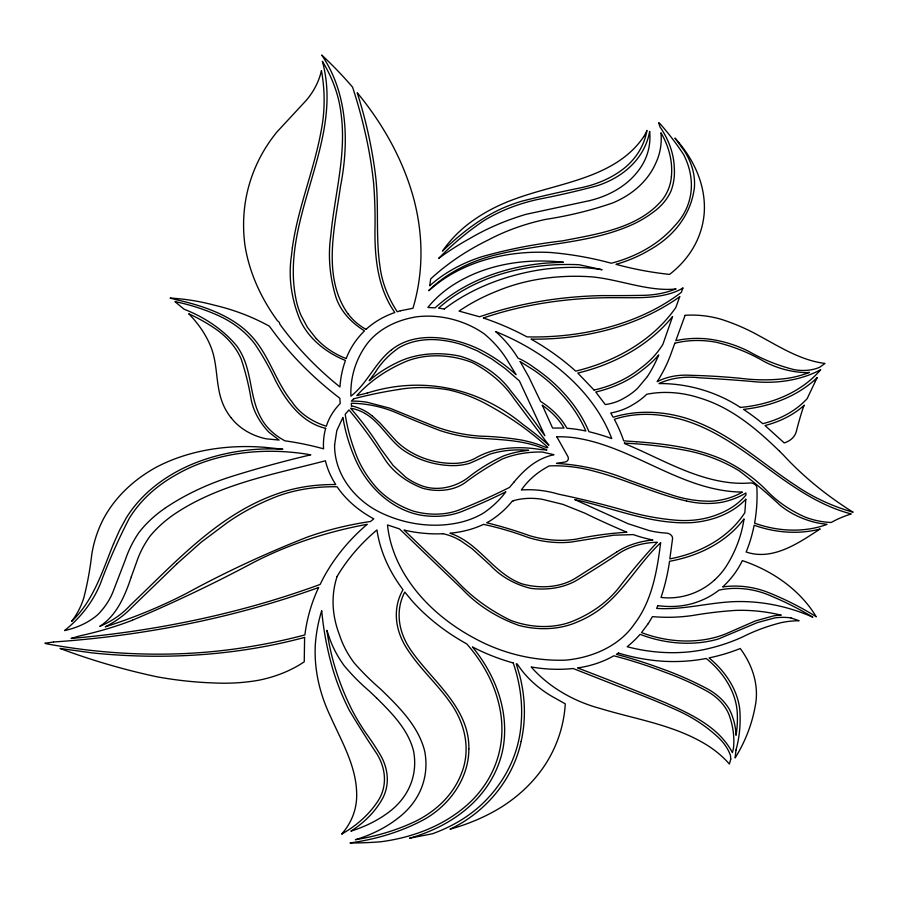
<?xml version="1.0" encoding="UTF-8"?>
<svg xmlns="http://www.w3.org/2000/svg" width="898" height="898" viewBox="0 0 898 898"><rect width="100%" height="100%" fill="white"/><g stroke="black" fill="none" stroke-linecap="round" stroke-linejoin="round"><path stroke-width="1.35" d="M351.5 406.143L351.286 403.281A90.417 67.72 15.5 0 1 397.051 413.035A846.87 634.269 15.5 0 0 439.941 430.535A119.917 89.811 15.5 0 0 481.889 438.37C502.453 439.751 523.781 440.435 543.144 448.349A59.796 44.788 15.5 0 1 546.904 450.021L539.709 449.427A99.364 74.422 15.5 0 0 496.1 449.999A82.964 62.13 15.5 0 0 475.143 458.306A45.899 34.371 15.5 0 1 449.864 463.323A63.837 47.807 15.5 0 1 396.377 441.176L379.876 422.868L371.929 415.606M391.539 349.771C375.095 362.579 367.372 383.39 350.916 396.186A144.488 108.22 15.5 0 1 364.958 346.796A92.718 69.438 15.5 0 1 416.29 316.859A76.229 57.09 15.5 0 1 484.269 333.876A111.229 83.312 15.5 0 1 507.516 360.558L516.024 374.634A140.009 104.864 15.5 0 0 482.248 350.781A91.82 68.776 15.5 0 0 455.32 340.645C436.204 336.032 414.539 335.47 397.129 345.887A76.869 57.573 15.5 0 0 391.539 349.771M513.33 500.927L512.197 501.196A129.626 97.085 15.5 0 1 489.612 521.188L486.694 522.748A322.146 241.27 15.5 0 1 529.562 535.668A83.57 62.591 15.5 0 0 576.538 539.081A306.622 229.652 15.5 0 1 626.894 532.233A625.457 468.442 15.5 0 1 584.744 513.117L562.945 504.384L542.325 499.31A55.912 41.88 15.5 0 0 513.207 500.736M460.068 540.327L472.112 548.734L490.544 565.482A65.475 49.031 15.5 0 0 530.808 588.358A68.461 51.276 15.5 0 0 576.112 580.658A1511.11 1131.749 15.5 0 0 617.195 554.616A74.871 56.069 15.5 0 1 657.28 542.246A939.836 703.897 15.5 0 0 619.115 587.415A151.156 113.215 15.5 0 1 573.811 620.754A71.458 53.521 15.5 0 1 510.423 620.249A154.523 115.73 15.5 0 1 455.948 579.985L403.999 530.044A111.184 83.267 15.5 0 0 442.725 533.749M365.25 413.574C380.202 422.453 388.351 438.864 402.035 449.258A68.125 51.018 15.5 0 0 447.148 465.377A52.758 39.512 15.5 0 0 469.733 463.267A1123.701 841.606 15.5 0 0 489.635 454.231A87.364 65.431 15.5 0 1 528.675 450.358A95.087 71.223 15.5 0 0 503.677 455.881A218.45 163.604 15.5 0 0 467.106 478.398C453.411 488.085 434.868 491.722 419.198 484.752A50.456 37.783 15.5 0 1 405.671 477.141L393.178 465.512L380.528 448.371A353.498 264.753 15.5 0 0 350.725 408.321L350.804 408.22A32.766 24.538 15.5 0 1 365.262 413.563M316.253 338.658L307.464 327.411L301.01 315.31A115.64 86.612 15.5 0 1 296.811 302.884C277.482 220.706 344.899 143.467 322.371 61.277A181.25 135.755 15.5 0 1 341.038 113.597C346.707 154.613 334.46 195.147 330.778 235.759A230.887 172.921 15.5 0 0 335.313 295.116A67.406 50.49 15.5 0 0 364.509 330.834A130.053 97.411 15.5 0 0 346.213 358.414M348.054 313.952C321.899 277.112 334.741 227.037 340.499 186.369C349.176 142.344 347.795 93.123 321.72 55.059A386.477 289.459 15.5 0 1 352.588 87.185A731.051 547.522 15.5 0 1 365.205 132.904L365.239 132.949A658.335 493.069 15.5 0 1 373.68 183.821A816.854 611.796 15.5 0 1 374.971 230.124C374.691 258.467 377.979 288.718 394.828 312.493A103.281 77.351 15.5 0 0 366.137 329.274M556.827 436.81L567.985 456.7A5.792 4.333 15.5 0 1 563.686 462.212L556.479 463.424A164.042 122.858 15.5 0 1 624.761 478.522A700.406 524.567 15.5 0 0 671.21 494.776A91.787 68.742 15.5 0 0 712.193 501.163A70.515 52.814 15.5 0 0 742.354 492.082C682.132 491.554 634.089 446.957 575.798 437.955A87.218 65.33 15.5 0 0 556.827 436.798M351.556 405.874A37.817 28.321 15.5 0 1 371.839 415.673M675.824 288.976A66.856 50.075 15.5 0 1 665.586 289.381C640.375 288.729 616.477 279.132 591.468 276.831A189.601 141.996 15.5 0 0 496.381 291.367A226.464 169.61 15.5 0 0 459.069 311.101L479.622 316.781A367.922 275.563 15.5 0 1 559.712 298.54A364.262 272.824 15.5 0 1 602.816 295.588A1274.273 954.372 15.5 0 0 643.125 295.341A85.793 64.252 15.5 0 0 675.824 288.965M442.748 533.648A42.52 31.845 15.5 0 1 460.012 540.394M366.036 329.386A51.107 38.277 15.5 0 1 348.166 313.907M231.067 417.637A48.975 36.683 15.5 0 0 266.302 438.83L279.098 440.076L269.007 432.331A83.536 62.568 15.5 0 1 250.991 398.622A388.553 291.008 15.5 0 0 241.248 359.234A75.219 56.338 15.5 0 0 214.442 328.14A144.836 108.478 15.5 0 0 188.703 313.772A115.954 86.848 15.5 0 1 210.895 346.909C218.001 364.711 215.464 384.737 222.401 402.596A69.584 52.118 15.5 0 0 230.999 417.66M346.145 358.571A65.88 49.345 15.5 0 1 316.377 338.591M513.409 663.016L513.409 663.532A235.59 176.446 15.5 0 1 521.323 721.139A211.468 158.374 15.5 0 1 479.521 806.426A179.14 134.172 15.5 0 1 432.421 833.759L409.477 838.249A179.331 134.307 15.5 0 0 434.946 828.832A177.018 132.578 15.5 0 0 503.071 748.214A182.53 136.709 15.5 0 0 472.471 646.942A161.64 121.062 15.5 0 0 513.409 663.016M334.606 444.824C334.168 473.818 354.474 499.703 379.697 512.163A95.424 71.47 15.5 0 0 452.278 523.893A88.419 66.228 15.5 0 0 483.988 512.736A138.965 104.078 15.5 0 0 505.855 491.823A638.399 478.129 15.5 0 1 464.524 510.39A68.181 51.063 15.5 0 1 419.153 514.857C389.564 508.605 366.193 485.055 354.699 457.789A256.031 191.757 15.5 0 1 342.913 417.435L336.817 430.546L334.606 444.824M468.857 748.853C468.891 778.353 449.584 805.012 424.563 819.245A224.904 168.442 15.5 0 1 350.007 842.941A288.673 216.205 15.5 0 0 381.134 841.718A179.802 134.666 15.5 0 0 473.302 799.063A173.707 130.098 15.5 0 0 497.806 699.912A175.537 131.467 15.5 0 0 466.78 643.911A184.438 138.135 15.5 0 1 411.946 600.751L404.774 592.074A87.645 65.644 15.5 0 0 411.351 650.848C432.522 681.29 469.632 707.837 468.857 748.853M745.811 499.254L744.846 512.679A141.85 106.233 15.5 0 1 669.829 558.893L672.557 538.62A5.792 4.344 15.5 0 0 666.125 533.075A72.839 54.554 15.5 0 1 649.4 530.639L628.061 523.714L574.765 499.591C613.39 507.976 651.555 524.814 691.853 522.625A92.606 69.359 15.5 0 0 745.811 499.254M304.602 637.445L304.242 661.792A137.764 103.18 15.5 0 1 258.972 680.19A170.205 127.471 15.5 0 1 213.23 682.929A301.133 225.533 15.5 0 1 156.802 676.766A510.738 382.514 15.5 0 1 59.998 648.446L92.505 652.936A504.968 378.204 15.5 0 0 304.613 637.412L304.613 637.412M735.956 750.088L735.103 757.957A259.163 194.103 15.5 0 0 755.252 706.019A107.749 80.697 15.5 0 0 740.244 648.513A186.907 139.987 15.5 0 1 709.05 657.897A97.657 73.142 15.5 0 1 739.671 708.567A202.376 151.571 15.5 0 1 735.956 750.088M671.367 176.827L671.143 178.792A77.262 57.865 15.5 0 1 662.724 199.311C638.624 228.485 597.237 233.996 562.597 240.855A475.199 355.9 15.5 0 0 481.9 256.693A175.166 131.187 15.5 0 0 429.715 285.777L430.692 278.908A313.963 235.141 15.5 0 1 488.411 239.901A234.4 175.559 15.5 0 1 545.658 219.381A371.357 278.133 15.5 0 0 612.795 202.903A114.012 85.389 15.5 0 0 655.506 163.739A101.912 76.33 15.5 0 0 660.962 132.758A110.061 82.425 15.5 0 1 671.367 176.827M292.366 247.758L291.435 255.784A192.127 143.893 15.5 0 0 299.36 318.33A77.879 58.325 15.5 0 0 345.449 360.468A169.093 126.64 15.5 0 0 339.96 386.982A322.146 241.281 15.5 0 1 279.783 324.066A4.658 3.491 15.5 0 0 277.46 320.822L276.887 319.98A234.535 175.66 15.5 0 1 244.929 245.087A255.29 191.207 15.5 0 1 255.795 166.478A250.789 187.828 15.5 0 1 276.921 131.995L305.904 100.733A119.939 89.834 15.5 0 0 321.45 70.628A273.856 205.103 15.5 0 1 321.125 130.94C313.997 170.463 297.855 207.887 292.366 247.758M660.625 542.774C657.1 570.993 652.015 600.986 634.257 624.177A110.577 82.818 15.5 0 1 566.144 660.12A135.362 101.373 15.5 0 1 475.132 638.601A169.228 126.741 15.5 0 1 387.498 524.948L399.475 528.9L462.335 589.211A119.524 89.519 15.5 0 0 519.044 625.479A77.206 57.831 15.5 0 0 577.953 621.697A117.986 88.363 15.5 0 0 591.973 614.602C621.046 597.237 636.491 565.504 660.625 542.774M428.941 290.357L428.874 290.728A173.595 130.008 15.5 0 1 497.391 256.705A168.566 126.248 15.5 0 1 550.216 252.484A256.098 191.802 15.5 0 1 611.325 263.237A154.927 116.033 15.5 0 0 674.724 225.791A100.778 75.477 15.5 0 0 683.76 154.826L683.771 154.793A298.473 223.546 15.5 0 0 660.153 123.857L658.728 122.644L659.94 126.831A107.659 80.629 15.5 0 1 674.286 167.746A94.818 71.009 15.5 0 1 670.828 191.465A83.974 62.894 15.5 0 1 652.756 212.523A139.965 104.83 15.5 0 1 632.764 224.399C591.12 243.302 544.233 243.235 500.366 253.808A174.178 130.446 15.5 0 0 428.941 290.357M336.963 576.639L336.728 577.65A141.918 106.29 15.5 0 0 339.545 635.043A120.051 89.912 15.5 0 0 354.115 662.825A256.985 192.475 15.5 0 0 380.752 689.226C398.813 706.827 418.423 725.898 424.709 751.244A113.642 85.108 15.5 0 1 401.462 815.362A153.502 114.966 15.5 0 1 355.384 839.709A226.206 169.419 15.5 0 0 415.505 821.311A136.743 102.417 15.5 0 0 461.123 774.312A115.864 86.769 15.5 0 0 454.41 708.859C441.423 687.767 422.094 671.502 408.433 650.904A89.744 67.215 15.5 0 1 402.989 589.705A175.211 131.231 15.5 0 1 376.958 529.932A288.707 216.227 15.5 0 0 336.963 576.639M733.498 748.023L732.398 752.659C718.804 726.583 690.034 713.73 664.542 702.337L664.498 702.326A2812.121 2106.158 15.5 0 0 577.582 667.921L581.186 667.371A107.019 80.158 15.5 0 0 613.805 655.798A364.274 272.824 15.5 0 1 665.384 672.389A225.724 169.048 15.5 0 1 706.681 691A49.008 36.706 15.5 0 1 729.03 714.741A119.715 89.665 15.5 0 1 733.498 748.023M521.154 741.434C513.005 779.879 485.257 812.589 449.965 829.213A221.828 166.141 15.5 0 0 502.79 806.224A214.173 160.405 15.5 0 0 545.793 763.738A221.436 165.849 15.5 0 0 565.28 703.852L551.136 695.905A98.05 73.434 15.5 0 1 517.315 664.071L516.26 663.813L519.83 675.835A235.815 176.614 15.5 0 1 521.132 741.422M730.77 759.035L729.412 764.063A91.63 68.63 15.5 0 0 701.652 741.961C670.346 724.316 634.224 718.827 600.234 708.5A115.438 86.455 15.5 0 1 531.201 666.967A122.049 91.405 15.5 0 0 573.16 668.516L628.398 690.236A621.506 465.478 15.5 0 1 676.609 710.049A124.8 93.471 15.5 0 1 718.422 737.572A52.791 39.546 15.5 0 1 730.467 755.42L730.77 759.035M164.626 508.448L164.626 508.481A168.914 126.506 15.5 0 0 139.01 532.435A192.453 144.14 15.5 0 0 125.372 559.701L113.575 590.334A112.935 84.592 15.5 0 1 97.5 614.905A86.477 64.768 15.5 0 1 64.555 630.564A188.524 141.199 15.5 0 0 100.43 583.599A1015.638 760.662 15.5 0 1 129.413 518.067A185.841 139.179 15.5 0 1 177.074 474.245A183.731 137.607 15.5 0 1 310.764 454.815A1131.873 847.723 15.5 0 0 235.512 475.255A300.19 224.826 15.5 0 0 164.626 508.448M132.511 620.148L132.489 620.204A362.051 271.162 15.5 0 1 80.214 635.773L71.088 638.444A924.368 692.313 15.5 0 0 265.269 602.513A938.825 703.134 15.5 0 0 320.115 584.452L322.999 578.705A298.641 223.669 15.5 0 1 367.203 524.297A427.594 320.249 15.5 0 0 251.766 563.383A1704.55 1276.63 15.5 0 1 132.511 620.148M400.429 310.742L397.253 311.741A146.307 109.578 15.5 0 1 380.101 267.189C375.409 236.836 379.225 205.911 375.521 175.469A701.439 525.341 15.5 0 0 357.224 92.763L358.111 93.807A357.55 267.795 15.5 0 1 414.191 200.456A339.242 254.078 15.5 0 1 412.957 308.272L400.429 310.775M542.313 405.29L552.596 428.054L564.011 428.043A70.583 52.859 15.5 0 0 542.313 405.324M594.061 390.035L577.784 373.063A215.453 161.359 15.5 0 0 602.334 365.531A218.663 163.773 15.5 0 0 672.58 316.545L662.937 344.215A127.404 95.424 15.5 0 1 640.532 368.236A131.265 98.32 15.5 0 1 594.049 390.069M648.244 623.616L641.52 632.585A97.399 72.951 15.5 0 0 725.214 634.1L755.364 620.933L773.526 615.893A54.183 40.578 15.5 0 1 781.226 615.164A131.804 98.713 15.5 0 0 735.035 610.427A360.244 269.804 15.5 0 0 693.436 615.366A144.511 108.231 15.5 0 1 652.442 616.634L648.233 623.65M804.204 405.301L803.07 407.973A650.814 487.434 15.5 0 0 796.571 430.456A24.964 18.701 15.5 0 1 784.246 442.939L765.006 425.529A110.78 82.964 15.5 0 0 804.204 405.301M790.801 617.802L790.779 617.858A47.897 35.875 15.5 0 0 774.592 617.959L757.283 622.617L718.456 638.972A99.903 74.826 15.5 0 1 640.083 634.325A150.606 112.8 15.5 0 1 627.174 646.728A137.226 102.776 15.5 0 0 703.246 649.748A191.521 143.433 15.5 0 0 742.972 636.761A196.875 147.452 15.5 0 1 781.754 622.516A81.595 61.109 15.5 0 1 799.119 620.72L790.779 617.858M131.299 576.842C125.08 595.453 117.021 615.22 99.79 626.366A113.17 84.76 15.5 0 0 130.075 605.454C173.931 563.809 216.856 515.542 275.405 494.472A152.772 114.416 15.5 0 1 335.729 484.561A104.718 78.429 15.5 0 1 325.413 460.775C275.17 473.998 221.828 483.483 177.422 512.141A172.865 129.469 15.5 0 0 150.269 535.848A166.68 124.833 15.5 0 0 136.541 562.271L131.299 576.842M679.73 296.722L675.801 307.576A215.374 161.303 15.5 0 1 575.697 371.143A212.298 159.002 15.5 0 0 531.066 339.13A243.942 182.698 15.5 0 0 563.327 337.805A254.673 190.735 15.5 0 0 679.73 296.722M682.907 288.022L681.324 292.355A242.853 181.89 15.5 0 1 658.369 307.318A251.216 188.153 15.5 0 1 526.98 336.885A211.344 158.284 15.5 0 0 483.349 317.993A364.577 273.048 15.5 0 1 527.115 306.117A373.029 279.379 15.5 0 1 617.6 297.698C635.851 297.653 654.765 298.641 672.378 292.86A60.009 44.945 15.5 0 0 682.907 288.034M674.836 343.216L671.704 351.803A245.176 183.63 15.5 0 1 657.156 381.684A59.829 44.81 15.5 0 1 691.022 375.319A545.288 408.399 15.5 0 1 740.165 378.271A147.957 110.813 15.5 0 0 788.702 378.148A108.276 81.089 15.5 0 0 809.502 372.389L806.55 372.648A72.861 54.565 15.5 0 1 761.74 360.165L761.717 360.098A134.554 100.778 15.5 0 0 715.886 342.172A81.258 60.862 15.5 0 0 674.836 343.216M685.118 315.333L675.801 340.701A83.435 62.49 15.5 0 1 707.792 338.961A93.37 69.932 15.5 0 1 748.921 351.477A135.62 101.575 15.5 0 0 794 369.606A39.119 29.297 15.5 0 0 819.582 367.316L824.981 363.432A62.591 46.876 15.5 0 1 818.325 362.343C796.908 357.92 778.061 345.999 759.091 335.751A159.013 119.097 15.5 0 0 721.139 319.284A80.214 60.076 15.5 0 0 685.118 315.333M113.563 543.728C102.529 570.735 93.56 600.751 71.627 621.371A129.458 96.962 15.5 0 0 83.918 597.439A573.878 429.816 15.5 0 0 91.708 554.919A206.506 154.658 15.5 0 1 103.225 519.325A192.902 144.477 15.5 0 1 156.117 467.297A185.942 139.257 15.5 0 1 265.595 447.395L282.848 449.213A178.421 133.622 15.5 0 0 236.814 451.615A195.887 146.711 15.5 0 0 126.45 517.574L119.513 530.325L113.563 543.728M657.83 605.645L656.64 608.395C684.5 610.314 711.721 601.548 739.514 601.548A136.541 102.26 15.5 0 1 812.825 617.184A243.313 182.227 15.5 0 0 772.157 596.474A67.058 50.221 15.5 0 0 718.972 590.143A91.349 68.416 15.5 0 1 695.793 602.502A72.401 54.228 15.5 0 1 657.83 605.645M815.283 381.493L807.179 398.611A108.894 81.561 15.5 0 1 762.772 423.676A195.158 146.161 15.5 0 0 743.51 409.387A141.087 105.672 15.5 0 0 817.27 377.542L815.283 381.493M643.675 136.777C615.545 178.141 559.218 182.732 516.339 198.492A205.406 153.839 15.5 0 0 466.073 225.746A191.162 143.164 15.5 0 0 442.478 251.092C462.257 232.234 484.325 214.824 510.143 205.126A159.316 119.322 15.5 0 1 522.434 201.017A1207.574 904.421 15.5 0 1 579.805 187.985A117.301 87.847 15.5 0 0 626.142 166.635A105.178 78.766 15.5 0 0 646.975 130.401A89.486 67.024 15.5 0 1 643.675 136.777M375.566 371.94L369.19 380.707A160.181 119.973 15.5 0 1 396.961 362.657A85.68 64.173 15.5 0 1 460.45 356.27A83.076 62.22 15.5 0 1 510.524 390.551A922.527 690.932 15.5 0 1 537.363 425.439L544.873 435.721L519.426 380.943L505.237 368.562L491.79 358.953L477.197 350.77L464.176 345.393A79.944 59.874 15.5 0 0 441.737 340.241A63.163 47.302 15.5 0 0 398.869 347.784A125.462 93.964 15.5 0 0 375.566 371.94M647.424 376.531L637.647 388.228A85.074 63.724 15.5 0 1 624.189 398.061A52.129 39.041 15.5 0 1 605.297 404.571L595.767 392.022A134.666 100.857 15.5 0 0 642.8 369.729A150.954 113.058 15.5 0 0 658.717 354.957A226.622 169.733 15.5 0 1 647.424 376.531M513.869 482.226L509.559 487.401A712.35 533.513 15.5 0 1 461.493 508.998A61.962 46.404 15.5 0 1 413.114 511.029A74.59 55.867 15.5 0 1 375.69 486.806A132.769 99.442 15.5 0 1 354.587 450.515A273.104 204.542 15.5 0 1 345.202 414.27L349.008 409.937A494.506 370.358 15.5 0 1 383.985 457.946A68.787 51.523 15.5 0 0 422.79 488.299A46.382 34.741 15.5 0 0 465.142 482.653A350.231 262.306 15.5 0 1 502.364 458.979A93.168 69.775 15.5 0 1 542.269 452.031L553.965 454.702A59.358 44.462 15.5 0 0 543.077 458.249C531.313 463.323 521.985 472.561 513.869 482.226M353.666 398.824L351.365 401.114A68.091 50.995 15.5 0 1 367.035 402.237L390.001 408.253L431.927 425.304A121.477 90.979 15.5 0 0 481.451 436.192A224.354 168.038 15.5 0 1 521.772 440.099A94.234 70.572 15.5 0 1 546.916 447.833L547.836 447.35A260.083 194.799 15.5 0 0 488.602 405.301A111.666 83.637 15.5 0 0 448.674 389.9A120.063 89.923 15.5 0 0 399.924 389.261L399.958 389.305A403.55 302.244 15.5 0 0 353.666 398.824M177.198 563.551L131.535 607.721A128.403 96.165 15.5 0 1 105.246 626.826A576.673 431.904 15.5 0 0 186.346 593.455A1221.482 914.838 15.5 0 1 307.239 537.116A320.361 239.934 15.5 0 1 370.481 521.491L373.815 518.853A94.425 70.718 15.5 0 1 337.12 486.783A149.461 111.947 15.5 0 0 278.245 495.932A280.064 209.75 15.5 0 0 227.306 522.647L201.152 542.246L177.198 563.551M714.763 579.771C700.507 593.073 680.415 599.763 661.04 597.439A373.916 280.053 15.5 0 0 669.549 561.295A144.589 108.288 15.5 0 0 744.049 518.876A215.06 161.068 15.5 0 1 725.853 566.851A110.128 82.481 15.5 0 1 714.774 579.782M616.578 552.124L575.674 578.087A60.637 45.416 15.5 0 1 522.064 583.88A45.012 33.709 15.5 0 1 518.067 582.286C493.608 571.588 479.678 545.872 455.185 535.23A42.464 31.8 15.5 0 0 449.909 533.255L455.69 532.559A98.735 73.95 15.5 0 0 483.562 524.365A241.809 181.104 15.5 0 1 527.71 537.307A82.953 62.13 15.5 0 0 571.353 542.044L613.615 535.208L633.281 534.602A105.93 79.338 15.5 0 0 652.913 540.001A82.841 62.041 15.5 0 0 616.578 552.124M819.986 529.057C798.939 542.841 772.74 561.115 746.148 552.001A251.62 188.457 15.5 0 0 754.14 525.218A90.518 67.799 15.5 0 0 819.986 529.057M618.419 653.059L616.41 654.328A371.57 278.29 15.5 0 1 660.513 668.28A263.339 197.234 15.5 0 1 705.368 687.778A53.476 40.051 15.5 0 1 729.805 710.15A95.592 71.593 15.5 0 1 736.023 735.271A172.506 129.2 15.5 0 0 737.123 710.879A95.334 71.402 15.5 0 0 706.21 658.459A147.867 110.746 15.5 0 1 663.667 661.287A149.854 112.239 15.5 0 1 618.385 653.048L618.419 653.059M779.554 451.245L783.112 454.758A304.994 228.429 15.5 0 0 853.1 512.208A152.84 114.473 15.5 0 1 795.965 485.683C763.85 464.737 735.136 437.73 699.261 423.037A102.125 76.487 15.5 0 0 613.166 417.256L610.719 413.024A69.023 51.691 15.5 0 0 632.203 405.088A96.075 71.952 15.5 0 0 646.706 394.278A83.2 62.31 15.5 0 1 698.801 397.691A98.758 73.973 15.5 0 1 707.804 400.721C735.597 411.093 758.563 430.838 779.554 451.245M342.026 833.894L341.711 833.984A100.767 75.466 15.5 0 0 356.663 793.282C356.136 765.736 341.442 741.063 330.554 716.615A226.521 169.655 15.5 0 1 315.31 644.775A263.978 197.706 15.5 0 1 321.709 610.651A486.57 364.42 15.5 0 0 331.081 663.05A334.056 250.194 15.5 0 0 349.311 710.307A1124.824 842.447 15.5 0 0 376.823 753.748A70.807 53.027 15.5 0 1 378.698 799.894A151.335 113.339 15.5 0 1 342.026 833.894M367.114 393.099L356.876 395.569A183.574 137.484 15.5 0 1 404.897 361.939A75.297 56.394 15.5 0 1 472.427 362.635A103.708 77.677 15.5 0 1 514.004 398.667L548.903 445.24A296.767 222.266 15.5 0 0 522.95 424.451C478.679 387.723 422.228 375.589 367.114 393.099M589.582 200.636L525.947 214.341A280.692 210.222 15.5 0 0 470.249 238.251A373.422 279.671 15.5 0 0 438.718 258.355A403.505 302.211 15.5 0 1 483.91 220.65A191.633 143.534 15.5 0 1 538.744 199.221A799.635 598.899 15.5 0 0 597.361 185.706A107.973 80.876 15.5 0 0 649.647 131.389A95.558 71.571 15.5 0 1 639.152 169.632A107.76 80.708 15.5 0 1 589.582 200.636M53.532 642.003L44.9 643.26L46.393 643.765A476.782 357.09 15.5 0 0 253.18 646.111A537.543 402.596 15.5 0 0 304.882 634.908A279.682 209.47 15.5 0 1 318.622 587.494L318.667 587.505A927.735 694.839 15.5 0 1 108.748 636.749A909.562 681.223 15.5 0 1 53.532 642.003M624.48 443.118L624.391 443.118A338.916 253.831 15.5 0 1 684.355 450.1A122.296 91.596 15.5 0 1 738.953 470.664A475.805 356.36 15.5 0 1 780.115 505.305A70.549 52.836 15.5 0 0 818.785 523.186L827.036 524.376A87.443 65.498 15.5 0 1 754.601 523.13A276.124 206.798 15.5 0 0 756.868 487.311A5.725 4.288 15.5 0 0 750.47 482.933A85.085 63.724 15.5 0 1 724.933 481.979C689.17 476.501 657.572 457.161 624.615 443.578L624.48 443.118M563.293 262.25L547.028 263.024A207.438 155.365 15.5 0 0 435.092 307.846L427.863 307.475A155.04 116.123 15.5 0 1 464.693 278.335A159.81 119.692 15.5 0 1 563.293 262.25M636.379 441.726L623.695 440.862A188.58 141.233 15.5 0 0 614.333 419.31A90.743 67.967 15.5 0 1 665.036 415.931L665.07 415.976A100.329 75.14 15.5 0 1 682.267 419.703C745.419 438.011 787.254 497.346 851.225 513.937A119.075 89.183 15.5 0 0 831.155 522.479A61.636 46.157 15.5 0 1 805.001 517.035A102.417 76.7 15.5 0 1 765.556 489.41A129.671 97.119 15.5 0 0 724.304 460.281C696.725 447.833 666.26 443.96 636.379 441.726M444.297 308.979L438.572 308.194A192.947 144.511 15.5 0 1 459.159 292.804A204.587 153.232 15.5 0 1 579.176 264.73L602.075 269.726A143.119 107.188 15.5 0 0 578.087 267.402A188.95 141.514 15.5 0 0 528.361 271.982A235.68 176.513 15.5 0 0 444.297 308.979M175.997 299.64L170.092 298.08A164.042 122.858 15.5 0 1 214.847 305.309A163.728 122.633 15.5 0 1 269.344 326.176L276.157 335.313A330.632 247.624 15.5 0 0 339.848 398.252L340.196 403.505A95.996 71.896 15.5 0 0 326.322 426.202A54.789 41.039 15.5 0 1 291.816 401.597C275.158 381.122 268.861 353.924 250.261 334.853A82.751 61.984 15.5 0 0 247.399 332.002A77.206 57.82 15.5 0 0 238.464 324.627C220.01 311.426 197.886 304.624 175.997 299.64M686.543 500.994C655.282 494.113 626.13 479.543 595.385 471.54A114.517 85.77 15.5 0 0 549.284 465.894A108.029 80.91 15.5 0 0 521.356 490.005A79.709 59.706 15.5 0 1 558.679 494.226A670.335 502.049 15.5 0 1 629.217 511.838A193.8 145.15 15.5 0 0 678.158 520.38A83.301 62.389 15.5 0 0 717.917 514.374A89.003 66.654 15.5 0 0 745.935 495.045L745.912 492.935A78.766 58.987 15.5 0 1 722.228 502.195A71.279 53.386 15.5 0 1 686.543 500.994M325.648 428.324C301.717 422.868 286.103 401.047 275.473 380.505A320.777 240.249 15.5 0 0 255.155 344.417A83.57 62.591 15.5 0 0 220.369 316.5A153.356 114.854 15.5 0 0 174.942 301.616L184.101 309.238A110.207 82.537 15.5 0 1 236.578 345.708A75.151 56.282 15.5 0 1 241.91 354.486C252.08 374.533 250.003 398.577 261.183 418.244A54.509 40.825 15.5 0 0 284.913 440.828A229.417 171.821 15.5 0 1 323.572 448.82A107.423 80.45 15.5 0 1 325.648 428.324M495.775 331.609L495.73 331.598A126.068 94.425 15.5 0 1 518.011 358.111A67.148 50.288 15.5 0 1 533.659 367.282A152.054 113.889 15.5 0 1 558.275 387.341A157.004 117.593 15.5 0 1 588.965 431.714A153.289 114.809 15.5 0 1 611.718 438.572A183.203 137.214 15.5 0 0 566.537 375.196L565.628 374.376A199.659 149.539 15.5 0 0 501.859 334.157L495.73 331.598M520.178 361.591L528.709 376.778L540.562 401.428A75.32 56.406 15.5 0 1 566.93 428.256A104.797 78.485 15.5 0 1 585.833 431.018A154.579 115.775 15.5 0 0 557.961 390.372A150.314 112.576 15.5 0 0 534.31 370.459L520.178 361.591M740.446 407.445L737.157 405.38A112.553 84.289 15.5 0 0 659.02 383.569A67.597 50.625 15.5 0 1 699.789 377.834A1264.676 947.188 15.5 0 1 751.076 381.392A110.959 83.099 15.5 0 0 820.671 369.751A137.057 102.653 15.5 0 1 740.446 407.445M376.576 697.993L369.437 691.191A205.339 153.794 15.5 0 1 344.091 665.564A134.812 100.969 15.5 0 1 329.353 637.647L326.917 630.329A370.425 277.426 15.5 0 0 351.848 709.678A262.216 196.393 15.5 0 0 365.969 733.172A322.034 241.192 15.5 0 1 380.629 755.375A72.042 53.959 15.5 0 1 382.66 798.344A138.292 103.573 15.5 0 1 350.882 831.144A146.251 109.534 15.5 0 0 387.835 812.892A103.416 77.453 15.5 0 0 413.608 751.256C408.298 729.636 391.865 713.147 376.576 697.993M678.91 142.659L674.959 138.079L684.141 150.606A87.387 65.453 15.5 0 1 694.39 187.671A134.408 100.666 15.5 0 1 650.253 249.554A157.565 118.008 15.5 0 1 615.983 264.338A257.569 192.902 15.5 0 0 669.56 274.395A144.623 108.321 15.5 0 0 704.122 214.184A139.92 104.797 15.5 0 0 678.91 142.659M816.136 616.679A119.591 89.576 15.5 0 0 742.32 560.621A141.525 105.998 15.5 0 1 722.688 586.955A69.921 52.365 15.5 0 1 770.944 593.578A237.42 177.815 15.5 0 1 816.136 616.679"/></g></svg>
